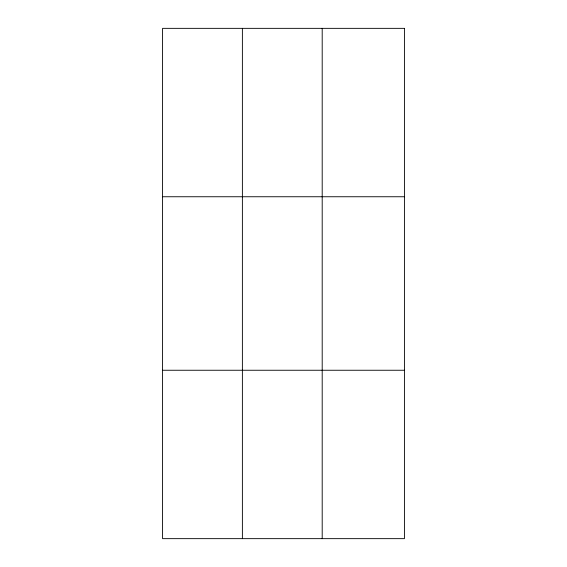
<?xml version="1.0" encoding="UTF-8"?>
<svg xmlns="http://www.w3.org/2000/svg" width="567" height="567" viewBox="0 0 567 567"><rect width="100%" height="100%" fill="white"/><g stroke="black" fill="none" stroke-linecap="round" stroke-linejoin="round"><path stroke-width="0.85" d="M242.385 538.65L242.385 28.35M322.198 538.65L322.198 28.35M162.58 196.749L404.42 196.749M162.58 370.251L404.42 370.251M404.42 28.35L404.42 538.65L162.58 538.65L162.58 28.35L404.42 28.35"/></g></svg>
